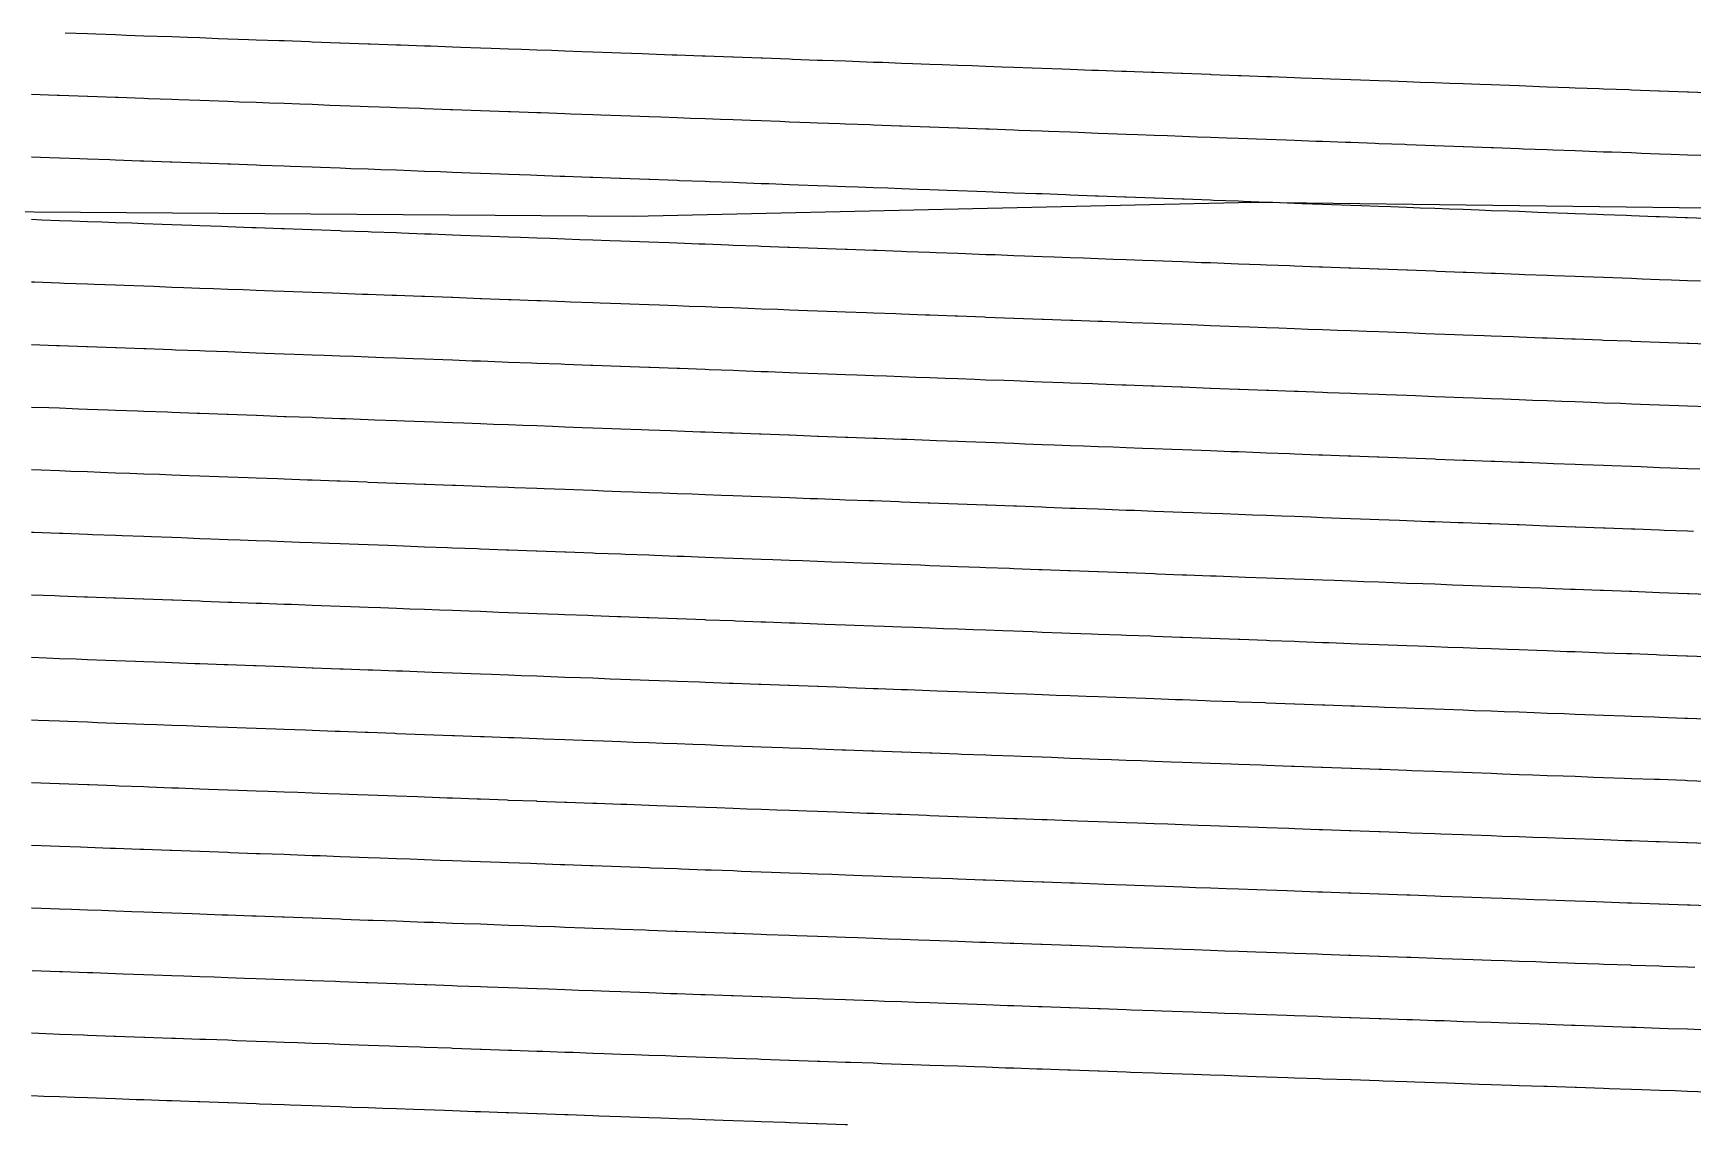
# Model space of a CAD drawing. Header units: metres. Extents: x 0 to 7092, y 40 to 458.
# Drawn here: x 395.8 to 582.7, y 40 to 163 of the extents above; entities that cross this region are included whole.
import ezdxf

# ---------------------------------------------------------------- set-up
doc = ezdxf.new("R2010")
doc.units = ezdxf.units.M

msp = doc.modelspace()

# ---------------------------------------------------------------- linework, layer by layer
at = {"color": 1}
msp.add_lwpolyline([(390.67, 142.92), (463.38, 142.37), (463.38, 142.37), (463.38, 142.37), (463.38, 142.37), (463.38, 142.37), (463.38, 142.37), (463.38, 142.37), (463.38, 142.37), (533.2, 143.97), (533.2, 143.97), (533.2, 143.97), (533.2, 143.97), (533.2, 143.97), (533.2, 143.97), (533.2, 143.97), (593.17, 143.22)], dxfattribs=at)
at = {"layer": 'Contour_Level_10'}
msp.add_lwpolyline([(583.58, 135.05), (582.12, 135.11), (580.29, 135.17), (578.96, 135.22), (576.99, 135.3), (575.79, 135.34), (573.69, 135.42), (572.63, 135.46), (570.39, 135.54), (569.47, 135.58), (567.09, 135.67), (566.31, 135.7), (563.79, 135.79), (563.15, 135.81), (560.48, 135.91), (559.98, 135.93), (557.18, 136.04), (556.82, 136.05), (553.87, 136.16), (553.66, 136.17), (550.57, 136.28), (550.5, 136.28), (547.34, 136.4), (547.26, 136.41), (544.18, 136.52), (543.95, 136.53), (541.01, 136.64), (540.64, 136.65), (537.85, 136.76), (537.32, 136.77), (534.69, 136.87), (534.01, 136.9), (531.53, 136.99), (530.69, 137.02), (528.37, 137.11), (527.38, 137.14), (525.21, 137.22), (524.06, 137.27), (522.04, 137.34), (520.74, 137.39), (518.88, 137.46), (517.42, 137.51), (515.72, 137.58), (514.09, 137.64), (512.56, 137.69), (510.77, 137.76), (509.4, 137.81), (507.44, 137.88), (506.24, 137.93), (504.12, 138.01), (503.07, 138.04), (500.79, 138.13), (499.91, 138.16), (497.46, 138.25), (496.75, 138.28), (494.12, 138.38), (493.59, 138.4), (490.79, 138.5), (490.43, 138.51), (487.45, 138.62), (487.26, 138.63), (484.12, 138.74), (484.1, 138.75), (480.94, 138.86), (480.78, 138.87), (477.78, 138.98), (477.44, 138.99), (474.62, 139.09), (474.1, 139.11), (471.46, 139.21), (470.75, 139.24), (468.29, 139.33), (467.41, 139.36), (465.13, 139.44), (464.06, 139.48), (461.97, 139.56), (460.71, 139.61), (458.81, 139.68), (457.36, 139.73), (455.65, 139.79), (454.01, 139.85), (452.49, 139.91), (450.66, 139.98), (449.32, 140.02), (447.3, 140.1), (446.16, 140.14), (443.94, 140.22), (443, 140.26), (440.59, 140.35), (439.84, 140.37), (437.23, 140.47), (436.68, 140.49), (433.86, 140.59), (433.51, 140.6), (430.5, 140.71), (430.35, 140.72), (427.19, 140.84), (427.13, 140.84), (424.03, 140.95), (423.77, 140.96), (420.87, 141.07), (420.4, 141.08), (417.71, 141.18), (417.03, 141.21), (414.54, 141.3), (413.65, 141.33), (411.38, 141.41), (410.28, 141.45), (408.22, 141.53), (406.9, 141.58), (405.06, 141.64), (403.52, 141.7), (401.9, 141.76), (400.14, 141.82), (398.74, 141.87), (396.75, 141.95), (395.57, 141.99)], dxfattribs=at)
at = {"layer": 'Contour_Level_11'}
msp.add_lwpolyline([(585.28, 127.92), (582.25, 128.03), (582.12, 128.04), (578.96, 128.16), (578.96, 128.16), (575.79, 128.27), (575.67, 128.28), (572.63, 128.39), (572.37, 128.4), (569.47, 128.51), (569.08, 128.53), (566.31, 128.63), (565.79, 128.65), (563.15, 128.75), (562.49, 128.77), (559.98, 128.87), (559.19, 128.89), (556.82, 128.98), (555.89, 129.02), (553.66, 129.1), (552.59, 129.14), (550.5, 129.22), (549.29, 129.26), (547.34, 129.34), (545.99, 129.39), (544.18, 129.45), (542.69, 129.51), (541.01, 129.57), (539.38, 129.63), (537.85, 129.69), (536.07, 129.76), (534.69, 129.81), (532.77, 129.88), (531.53, 129.93), (529.46, 130), (528.37, 130.04), (526.15, 130.13), (525.21, 130.16), (522.83, 130.25), (522.04, 130.28), (519.52, 130.37), (518.88, 130.4), (516.2, 130.5), (515.72, 130.51), (512.89, 130.62), (512.56, 130.63), (509.57, 130.74), (509.4, 130.75), (506.25, 130.86), (506.24, 130.87), (503.07, 130.98), (502.93, 130.99), (499.91, 131.1), (499.6, 131.11), (496.75, 131.22), (496.28, 131.23), (493.59, 131.33), (492.95, 131.36), (490.43, 131.45), (489.63, 131.48), (487.26, 131.57), (486.3, 131.6), (484.1, 131.68), (482.97, 131.73), (480.94, 131.8), (479.64, 131.85), (477.78, 131.92), (476.31, 131.97), (474.62, 132.04), (472.97, 132.1), (471.46, 132.15), (469.64, 132.22), (468.29, 132.27), (466.3, 132.34), (465.13, 132.39), (462.96, 132.47), (461.97, 132.5), (459.62, 132.59), (458.81, 132.62), (456.28, 132.71), (455.65, 132.74), (452.94, 132.83), (452.49, 132.85), (449.59, 132.96), (449.32, 132.97), (446.25, 133.08), (446.16, 133.08), (443, 133.2), (442.9, 133.2), (439.84, 133.32), (439.55, 133.33), (436.68, 133.43), (436.21, 133.45), (433.51, 133.55), (432.85, 133.57), (430.35, 133.67), (429.5, 133.7), (427.19, 133.78), (426.15, 133.82), (424.03, 133.9), (422.79, 133.94), (420.87, 134.01), (419.44, 134.07), (417.71, 134.13), (416.08, 134.19), (414.54, 134.25), (412.72, 134.31), (411.38, 134.36), (409.36, 134.44), (408.22, 134.48), (406, 134.56), (405.06, 134.59), (402.64, 134.68), (401.9, 134.71), (399.27, 134.8), (398.74, 134.82), (395.91, 134.93), (395.57, 134.94)], dxfattribs=at)
at = {"layer": 'Contour_Level_12'}
msp.add_lwpolyline([(584.41, 120.89), (582.12, 120.98), (581.12, 121.02), (578.96, 121.1), (577.83, 121.14), (575.79, 121.21), (574.54, 121.26), (572.63, 121.33), (571.25, 121.38), (569.47, 121.45), (567.95, 121.51), (566.31, 121.57), (564.66, 121.63), (563.15, 121.69), (561.36, 121.75), (559.98, 121.81), (558.07, 121.88), (556.82, 121.92), (554.77, 122), (553.66, 122.04), (551.47, 122.12), (550.5, 122.16), (548.17, 122.25), (547.34, 122.28), (544.87, 122.37), (544.18, 122.4), (541.56, 122.49), (541.01, 122.51), (538.26, 122.62), (537.85, 122.63), (534.95, 122.74), (534.69, 122.75), (531.65, 122.86), (531.53, 122.87), (528.37, 122.98), (528.34, 122.98), (525.21, 123.1), (525.03, 123.11), (522.04, 123.22), (521.72, 123.23), (518.88, 123.34), (518.41, 123.35), (515.72, 123.45), (515.1, 123.48), (512.56, 123.57), (511.78, 123.6), (509.4, 123.69), (508.47, 123.72), (506.24, 123.81), (505.15, 123.85), (503.07, 123.92), (501.83, 123.97), (499.91, 124.04), (498.51, 124.09), (496.75, 124.16), (495.19, 124.22), (493.59, 124.28), (491.87, 124.34), (490.43, 124.39), (488.55, 124.46), (487.26, 124.51), (485.22, 124.59), (484.1, 124.63), (481.9, 124.71), (480.94, 124.74), (478.57, 124.83), (477.78, 124.86), (475.24, 124.95), (474.62, 124.98), (471.91, 125.08), (471.46, 125.09), (468.58, 125.2), (468.29, 125.21), (465.25, 125.32), (465.13, 125.33), (461.97, 125.45), (461.92, 125.45), (458.81, 125.56), (458.59, 125.57), (455.65, 125.68), (455.25, 125.69), (452.49, 125.8), (451.91, 125.82), (449.32, 125.91), (448.58, 125.94), (446.16, 126.03), (445.24, 126.06), (443, 126.15), (441.9, 126.19), (439.84, 126.26), (438.56, 126.31), (436.68, 126.38), (435.22, 126.43), (433.51, 126.5), (431.88, 126.56), (430.35, 126.61), (428.54, 126.68), (427.19, 126.73), (425.19, 126.8), (424.03, 126.84), (421.85, 126.92), (420.87, 126.96), (418.5, 127.05), (417.71, 127.08), (415.16, 127.17), (414.54, 127.19), (411.81, 127.29), (411.38, 127.31), (408.46, 127.42), (408.22, 127.43), (405.11, 127.54), (405.06, 127.54), (401.9, 127.66), (401.76, 127.66), (398.74, 127.77), (398.41, 127.79), (395.57, 127.89)], dxfattribs=at)
at = {"layer": 'Contour_Level_13'}
msp.add_lwpolyline([(583.5, 113.87), (582.12, 113.93), (580.2, 114), (578.96, 114.04), (576.9, 114.12), (575.79, 114.16), (573.6, 114.24), (572.63, 114.28), (570.3, 114.37), (569.47, 114.4), (567, 114.49), (566.31, 114.52), (563.7, 114.61), (563.15, 114.63), (560.4, 114.74), (559.98, 114.75), (557.1, 114.86), (556.82, 114.87), (553.8, 114.98), (553.66, 114.99), (550.5, 115.1), (550.49, 115.11), (547.34, 115.22), (547.19, 115.23), (544.18, 115.34), (543.88, 115.35), (541.01, 115.46), (540.58, 115.47), (537.85, 115.58), (537.27, 115.6), (534.69, 115.69), (533.96, 115.72), (531.53, 115.81), (530.65, 115.84), (528.37, 115.93), (527.34, 115.97), (525.21, 116.05), (524.03, 116.09), (522.04, 116.16), (520.72, 116.21), (518.88, 116.28), (517.4, 116.34), (515.72, 116.4), (514.09, 116.46), (512.56, 116.52), (510.78, 116.58), (509.4, 116.63), (507.46, 116.71), (506.24, 116.75), (504.14, 116.83), (503.07, 116.87), (500.82, 116.95), (499.91, 116.99), (497.5, 117.08), (496.75, 117.1), (494.18, 117.2), (493.59, 117.22), (490.86, 117.32), (490.43, 117.34), (487.54, 117.44), (487.26, 117.45), (484.22, 117.57), (484.1, 117.57), (480.94, 117.69), (480.89, 117.69), (477.78, 117.81), (477.57, 117.81), (474.62, 117.92), (474.24, 117.94), (471.46, 118.04), (470.92, 118.06), (468.29, 118.16), (467.59, 118.18), (465.13, 118.27), (464.26, 118.31), (461.97, 118.39), (460.93, 118.43), (458.81, 118.51), (457.6, 118.55), (455.65, 118.62), (454.27, 118.68), (452.49, 118.74), (450.94, 118.8), (449.32, 118.86), (447.6, 118.92), (446.16, 118.98), (444.27, 119.05), (443, 119.09), (440.94, 119.17), (439.84, 119.21), (437.6, 119.29), (436.68, 119.33), (434.27, 119.41), (433.51, 119.44), (430.93, 119.54), (430.35, 119.56), (427.59, 119.66), (427.19, 119.68), (424.26, 119.78), (424.03, 119.79), (420.92, 119.91), (420.87, 119.91), (417.71, 120.03), (417.58, 120.03), (414.54, 120.14), (414.24, 120.15), (411.38, 120.26), (410.9, 120.28), (408.22, 120.38), (407.57, 120.4), (405.06, 120.49), (404.23, 120.52), (401.9, 120.61), (400.89, 120.65), (398.74, 120.73), (397.55, 120.77), (395.57, 120.84)], dxfattribs=at)
at = {"layer": 'Contour_Level_14'}
msp.add_lwpolyline([(582.79, 106.86), (582.12, 106.88), (579.48, 106.98), (578.96, 107), (576.16, 107.1), (575.79, 107.12), (572.85, 107.23), (572.63, 107.23), (569.54, 107.35), (569.47, 107.35), (566.31, 107.47), (566.22, 107.47), (563.15, 107.59), (562.91, 107.59), (559.98, 107.7), (559.6, 107.72), (556.82, 107.82), (556.29, 107.84), (553.66, 107.94), (552.97, 107.96), (550.5, 108.06), (549.66, 108.09), (547.34, 108.17), (546.35, 108.21), (544.18, 108.29), (543.03, 108.33), (541.01, 108.41), (539.72, 108.46), (537.85, 108.53), (536.4, 108.58), (534.69, 108.64), (533.09, 108.7), (531.53, 108.76), (529.77, 108.83), (528.37, 108.88), (526.46, 108.95), (525.21, 109), (523.14, 109.07), (522.04, 109.11), (519.82, 109.2), (518.88, 109.23), (516.5, 109.32), (515.72, 109.35), (513.18, 109.44), (512.56, 109.46), (509.86, 109.56), (509.4, 109.58), (506.54, 109.69), (506.24, 109.7), (503.22, 109.81), (503.07, 109.82), (499.91, 109.93), (499.9, 109.93), (496.75, 110.05), (496.58, 110.06), (493.59, 110.17), (493.26, 110.18), (490.43, 110.29), (489.93, 110.3), (487.26, 110.4), (486.61, 110.43), (484.1, 110.52), (483.28, 110.55), (480.94, 110.64), (479.96, 110.67), (477.78, 110.75), (476.63, 110.8), (474.62, 110.87), (473.3, 110.92), (471.46, 110.99), (469.98, 111.04), (468.29, 111.1), (466.65, 111.17), (465.13, 111.22), (463.32, 111.29), (461.97, 111.34), (459.99, 111.41), (458.81, 111.46), (456.66, 111.53), (455.65, 111.57), (453.33, 111.66), (452.49, 111.69), (450, 111.78), (449.32, 111.81), (446.67, 111.9), (446.16, 111.92), (443.33, 112.03), (443, 112.04), (440, 112.15), (439.84, 112.16), (436.68, 112.27), (436.67, 112.27), (433.51, 112.39), (433.34, 112.4), (430.35, 112.51), (430, 112.52), (427.19, 112.62), (426.67, 112.64), (424.03, 112.74), (423.34, 112.77), (420.87, 112.86), (420, 112.89), (417.71, 112.97), (416.67, 113.01), (414.54, 113.09), (413.34, 113.14), (411.38, 113.21), (410.01, 113.26), (408.22, 113.32), (406.67, 113.38), (405.06, 113.44), (403.34, 113.5), (401.9, 113.56), (400.01, 113.63), (398.74, 113.67), (396.68, 113.75), (395.57, 113.79)], dxfattribs=at)
at = {"layer": 'Contour_Level_15'}
msp.add_lwpolyline([(585.28, 99.73), (582.28, 99.84), (582.12, 99.84), (578.96, 99.96), (578.94, 99.96), (575.79, 100.08), (575.6, 100.08), (572.63, 100.19), (572.27, 100.21), (569.47, 100.31), (568.94, 100.33), (566.31, 100.43), (565.61, 100.45), (563.15, 100.54), (562.28, 100.58), (559.98, 100.66), (558.95, 100.7), (556.82, 100.78), (555.62, 100.82), (553.66, 100.9), (552.29, 100.95), (550.5, 101.01), (548.96, 101.07), (547.34, 101.13), (545.64, 101.19), (544.18, 101.25), (542.31, 101.32), (541.01, 101.36), (538.98, 101.44), (537.85, 101.48), (535.66, 101.56), (534.69, 101.6), (532.33, 101.68), (531.53, 101.71), (529.01, 101.81), (528.37, 101.83), (525.68, 101.93), (525.21, 101.95), (522.35, 102.05), (522.04, 102.07), (519.03, 102.18), (518.88, 102.18), (515.72, 102.3), (515.7, 102.3), (512.56, 102.42), (512.37, 102.42), (509.4, 102.53), (509.04, 102.55), (506.24, 102.65), (505.72, 102.67), (503.07, 102.77), (502.39, 102.79), (499.91, 102.88), (499.06, 102.92), (496.75, 103), (495.73, 103.04), (493.59, 103.12), (492.4, 103.16), (490.43, 103.24), (489.07, 103.29), (487.26, 103.35), (485.74, 103.41), (484.1, 103.47), (482.41, 103.53), (480.94, 103.59), (479.08, 103.65), (477.78, 103.7), (475.75, 103.78), (474.62, 103.82), (472.42, 103.9), (471.46, 103.94), (469.09, 104.02), (468.29, 104.05), (465.76, 104.15), (465.13, 104.17), (462.43, 104.27), (461.97, 104.29), (459.09, 104.39), (458.81, 104.4), (455.76, 104.52), (455.65, 104.52), (452.49, 104.64), (452.43, 104.64), (449.32, 104.75), (449.1, 104.76), (446.16, 104.87), (445.76, 104.89), (443, 104.99), (442.43, 105.01), (439.84, 105.1), (439.1, 105.13), (436.68, 105.22), (435.76, 105.26), (433.51, 105.34), (432.43, 105.38), (430.35, 105.46), (429.1, 105.5), (427.19, 105.57), (425.76, 105.62), (424.03, 105.69), (422.43, 105.75), (420.87, 105.81), (419.1, 105.87), (417.71, 105.92), (415.77, 105.99), (414.54, 106.04), (412.44, 106.12), (411.38, 106.16), (409.11, 106.24), (408.22, 106.27), (405.78, 106.36), (405.06, 106.39), (402.45, 106.49), (401.9, 106.51), (399.12, 106.61), (398.74, 106.62), (395.79, 106.73), (395.57, 106.74)], dxfattribs=at)
at = {"layer": 'Contour_Level_16'}
msp.add_lwpolyline([(585.28, 92.7), (582.12, 92.81), (581.95, 92.82), (578.96, 92.93), (578.58, 92.94), (575.79, 93.05), (575.22, 93.07), (572.63, 93.16), (571.86, 93.19), (569.47, 93.28), (568.5, 93.31), (566.31, 93.39), (565.15, 93.44), (563.15, 93.51), (561.8, 93.56), (559.98, 93.63), (558.45, 93.68), (556.82, 93.74), (555.1, 93.8), (553.66, 93.86), (551.75, 93.93), (550.5, 93.97), (548.4, 94.05), (547.34, 94.09), (545.06, 94.17), (544.18, 94.21), (541.72, 94.3), (541.01, 94.32), (538.37, 94.42), (537.85, 94.44), (535.03, 94.54), (534.69, 94.56), (531.69, 94.67), (531.53, 94.67), (528.37, 94.79), (528.35, 94.79), (525.21, 94.91), (525.01, 94.91), (522.04, 95.02), (521.67, 95.04), (518.88, 95.14), (518.33, 95.16), (515.72, 95.26), (514.99, 95.28), (512.56, 95.37), (511.65, 95.41), (509.4, 95.49), (508.31, 95.53), (506.24, 95.61), (504.97, 95.65), (503.07, 95.72), (501.63, 95.77), (499.91, 95.84), (498.3, 95.9), (496.75, 95.95), (494.96, 96.02), (493.59, 96.07), (491.62, 96.14), (490.43, 96.19), (488.28, 96.27), (487.26, 96.3), (484.94, 96.39), (484.1, 96.42), (481.6, 96.51), (480.94, 96.54), (478.27, 96.64), (477.78, 96.65), (474.93, 96.76), (474.62, 96.77), (471.59, 96.88), (471.46, 96.89), (468.29, 97), (468.25, 97.01), (465.13, 97.12), (464.91, 97.13), (461.97, 97.24), (461.58, 97.25), (458.81, 97.35), (458.24, 97.38), (455.65, 97.47), (454.9, 97.5), (452.49, 97.59), (451.56, 97.62), (449.32, 97.7), (448.23, 97.74), (446.16, 97.82), (444.89, 97.87), (443, 97.94), (441.55, 97.99), (439.84, 98.05), (438.21, 98.11), (436.68, 98.17), (434.88, 98.24), (433.51, 98.29), (431.54, 98.36), (430.35, 98.4), (428.21, 98.48), (427.19, 98.52), (424.87, 98.61), (424.03, 98.64), (421.53, 98.73), (420.87, 98.75), (418.2, 98.85), (417.71, 98.87), (414.87, 98.98), (414.54, 98.99), (411.53, 99.1), (411.38, 99.1), (408.22, 99.22), (408.2, 99.22), (405.06, 99.34), (404.87, 99.35), (401.9, 99.46), (401.54, 99.47), (398.74, 99.57), (398.21, 99.59), (395.57, 99.69)], dxfattribs=at)
at = {"layer": 'Contour_Level_17'}
msp.add_lwpolyline([(585.21, 85.68), (582.12, 85.79), (581.81, 85.8), (578.96, 85.9), (578.4, 85.92), (575.79, 86.02), (575.01, 86.05), (572.63, 86.13), (571.62, 86.17), (569.47, 86.25), (568.23, 86.29), (566.31, 86.36), (564.84, 86.42), (563.15, 86.48), (561.46, 86.54), (559.98, 86.59), (558.09, 86.66), (556.82, 86.71), (554.71, 86.79), (553.66, 86.83), (551.34, 86.91), (550.5, 86.94), (547.97, 87.03), (547.34, 87.06), (544.6, 87.16), (544.18, 87.17), (541.24, 87.28), (541.01, 87.29), (537.87, 87.4), (537.85, 87.4), (534.69, 87.52), (534.51, 87.53), (531.53, 87.63), (531.15, 87.65), (528.37, 87.75), (527.79, 87.77), (525.21, 87.87), (524.44, 87.89), (522.04, 87.98), (521.08, 88.02), (518.88, 88.1), (517.72, 88.14), (515.72, 88.21), (514.37, 88.26), (512.56, 88.33), (511.01, 88.39), (509.4, 88.45), (507.66, 88.51), (506.24, 88.56), (504.31, 88.63), (503.07, 88.68), (500.96, 88.76), (499.91, 88.8), (497.6, 88.88), (496.75, 88.91), (494.25, 89), (493.59, 89.03), (490.9, 89.13), (490.43, 89.14), (487.55, 89.25), (487.26, 89.26), (484.2, 89.37), (484.1, 89.38), (480.94, 89.49), (480.85, 89.5), (477.78, 89.61), (477.51, 89.62), (474.62, 89.72), (474.16, 89.74), (471.46, 89.84), (470.81, 89.86), (468.29, 89.96), (467.46, 89.99), (465.13, 90.07), (464.12, 90.11), (461.97, 90.19), (460.77, 90.23), (458.81, 90.31), (457.42, 90.36), (455.65, 90.42), (454.08, 90.48), (452.49, 90.54), (450.73, 90.6), (449.32, 90.66), (447.39, 90.73), (446.16, 90.77), (444.04, 90.85), (443, 90.89), (440.7, 90.97), (439.84, 91), (437.35, 91.1), (436.68, 91.12), (434.01, 91.22), (433.51, 91.24), (430.67, 91.34), (430.35, 91.35), (427.32, 91.47), (427.19, 91.47), (424.03, 91.59), (423.98, 91.59), (420.87, 91.7), (420.64, 91.71), (417.71, 91.82), (417.3, 91.83), (414.54, 91.94), (413.96, 91.96), (411.38, 92.05), (410.62, 92.08), (408.22, 92.17), (407.29, 92.2), (405.06, 92.29), (403.95, 92.33), (401.9, 92.4), (400.62, 92.45), (398.74, 92.52), (397.28, 92.57), (395.57, 92.64)], dxfattribs=at)
at = {"layer": 'Contour_Level_18'}
msp.add_lwpolyline([(585.28, 78.66), (582.12, 78.77), (581.84, 78.78), (578.96, 78.89), (578.39, 78.91), (575.79, 79), (574.96, 79.03), (572.63, 79.11), (571.53, 79.15), (569.47, 79.23), (568.1, 79.28), (566.31, 79.34), (564.69, 79.4), (563.15, 79.45), (561.27, 79.52), (559.98, 79.57), (557.86, 79.65), (556.82, 79.68), (554.46, 79.77), (553.66, 79.8), (551.06, 79.89), (550.5, 79.91), (547.66, 80.02), (547.34, 80.03), (544.27, 80.14), (544.18, 80.14), (541.01, 80.26), (540.88, 80.26), (537.85, 80.37), (537.49, 80.38), (534.69, 80.49), (534.1, 80.51), (531.53, 80.6), (530.72, 80.63), (528.37, 80.72), (527.34, 80.75), (525.21, 80.83), (523.96, 80.88), (522.04, 80.95), (520.58, 81), (518.88, 81.06), (517.21, 81.12), (515.72, 81.18), (513.83, 81.25), (512.56, 81.29), (510.46, 81.37), (509.4, 81.41), (507.09, 81.49), (506.24, 81.52), (503.72, 81.62), (503.07, 81.64), (500.35, 81.74), (499.91, 81.75), (496.98, 81.86), (496.75, 81.87), (493.62, 81.98), (493.59, 81.99), (490.43, 82.1), (490.25, 82.11), (487.26, 82.22), (486.89, 82.23), (484.1, 82.33), (483.52, 82.35), (480.94, 82.45), (480.16, 82.48), (477.78, 82.56), (476.8, 82.6), (474.62, 82.68), (473.44, 82.72), (471.46, 82.8), (470.08, 82.85), (468.29, 82.91), (466.72, 82.97), (465.13, 83.03), (463.36, 83.09), (461.97, 83.14), (460, 83.22), (458.81, 83.26), (456.64, 83.34), (455.65, 83.38), (453.28, 83.46), (452.49, 83.49), (449.93, 83.59), (449.32, 83.61), (446.57, 83.71), (446.16, 83.72), (443.22, 83.83), (443, 83.84), (439.86, 83.95), (439.84, 83.96), (436.68, 84.07), (436.51, 84.08), (433.51, 84.19), (433.15, 84.2), (430.35, 84.3), (429.8, 84.32), (427.19, 84.42), (426.45, 84.45), (424.03, 84.54), (423.1, 84.57), (420.87, 84.65), (419.75, 84.69), (417.71, 84.77), (416.4, 84.82), (414.54, 84.89), (413.05, 84.94), (411.38, 85), (409.71, 85.06), (408.22, 85.12), (406.36, 85.19), (405.06, 85.23), (403.02, 85.31), (401.9, 85.35), (399.67, 85.43), (398.74, 85.47), (396.33, 85.56), (395.57, 85.58)], dxfattribs=at)
at = {"layer": 'Contour_Level_19'}
msp.add_lwpolyline([(585.28, 71.65), (582.12, 71.76), (582.04, 71.77), (578.96, 71.87), (578.55, 71.89), (575.79, 71.99), (575.07, 72.01), (572.63, 72.1), (571.59, 72.14), (569.47, 72.21), (568.13, 72.26), (566.31, 72.32), (564.67, 72.38), (563.15, 72.44), (561.22, 72.5), (559.98, 72.55), (557.77, 72.63), (556.82, 72.66), (554.33, 72.75), (553.66, 72.77), (550.9, 72.87), (550.5, 72.89), (547.47, 73), (547.34, 73), (544.18, 73.12), (544.05, 73.12), (541.01, 73.23), (540.63, 73.24), (537.85, 73.34), (537.21, 73.37), (534.69, 73.46), (533.8, 73.49), (531.53, 73.57), (530.39, 73.61), (528.37, 73.69), (526.98, 73.74), (525.21, 73.8), (523.58, 73.86), (522.04, 73.91), (520.17, 73.98), (518.88, 74.03), (516.78, 74.11), (515.72, 74.14), (513.38, 74.23), (512.56, 74.26), (509.99, 74.35), (509.4, 74.37), (506.59, 74.47), (506.24, 74.49), (503.2, 74.6), (503.07, 74.6), (499.91, 74.72), (499.82, 74.72), (496.75, 74.83), (496.43, 74.84), (493.59, 74.95), (493.04, 74.97), (490.43, 75.06), (489.66, 75.09), (487.26, 75.18), (486.28, 75.21), (484.1, 75.29), (482.9, 75.34), (480.94, 75.41), (479.52, 75.46), (477.78, 75.52), (476.14, 75.58), (474.62, 75.64), (472.76, 75.71), (471.46, 75.75), (469.38, 75.83), (468.29, 75.87), (466.01, 75.95), (465.13, 75.98), (462.64, 76.08), (461.97, 76.1), (459.26, 76.2), (458.81, 76.21), (455.89, 76.32), (455.65, 76.33), (452.52, 76.44), (452.49, 76.45), (449.32, 76.56), (449.15, 76.57), (446.16, 76.68), (445.78, 76.69), (443, 76.79), (442.41, 76.81), (439.84, 76.91), (439.04, 76.94), (436.68, 77.02), (435.68, 77.06), (433.51, 77.14), (432.31, 77.18), (430.35, 77.25), (428.95, 77.31), (427.19, 77.37), (425.58, 77.43), (424.03, 77.49), (422.22, 77.55), (420.87, 77.6), (418.86, 77.68), (417.71, 77.72), (415.5, 77.8), (414.54, 77.83), (412.14, 77.92), (411.38, 77.95), (408.78, 78.05), (408.22, 78.07), (405.42, 78.17), (405.06, 78.18), (402.06, 78.29), (401.9, 78.3), (398.74, 78.41), (398.71, 78.41), (395.57, 78.53)], dxfattribs=at)
at = {"layer": 'Contour_Level_20'}
msp.add_lwpolyline([(585.28, 64.65), (582.41, 64.75), (582.12, 64.76), (578.96, 64.87), (578.86, 64.87), (575.79, 64.98), (575.33, 64.99), (572.63, 65.09), (571.81, 65.12), (569.47, 65.2), (568.29, 65.24), (566.31, 65.31), (564.79, 65.36), (563.15, 65.42), (561.3, 65.49), (559.98, 65.53), (557.81, 65.61), (556.82, 65.64), (554.33, 65.73), (553.66, 65.76), (550.86, 65.86), (550.5, 65.87), (547.39, 65.98), (547.34, 65.98), (544.18, 66.09), (543.94, 66.1), (541.01, 66.21), (540.48, 66.23), (537.85, 66.32), (537.03, 66.35), (534.69, 66.43), (533.59, 66.47), (531.53, 66.55), (530.15, 66.59), (528.37, 66.66), (526.71, 66.72), (525.21, 66.77), (523.28, 66.84), (522.04, 66.89), (519.85, 66.96), (518.88, 67), (516.43, 67.09), (515.72, 67.11), (513.01, 67.21), (512.56, 67.23), (509.59, 67.33), (509.4, 67.34), (506.24, 67.45), (506.17, 67.46), (503.07, 67.57), (502.76, 67.58), (499.91, 67.68), (499.35, 67.7), (496.75, 67.8), (495.94, 67.83), (493.59, 67.91), (492.53, 67.95), (490.43, 68.03), (489.13, 68.07), (487.26, 68.14), (485.72, 68.2), (484.1, 68.25), (482.32, 68.32), (480.94, 68.37), (478.92, 68.44), (477.78, 68.48), (475.52, 68.56), (474.62, 68.6), (472.13, 68.69), (471.46, 68.71), (468.73, 68.81), (468.29, 68.83), (465.34, 68.93), (465.13, 68.94), (461.97, 69.06), (461.95, 69.06), (458.81, 69.17), (458.56, 69.18), (455.65, 69.29), (455.17, 69.3), (452.49, 69.4), (451.78, 69.43), (449.32, 69.52), (448.39, 69.55), (446.16, 69.63), (445.01, 69.67), (443, 69.75), (441.62, 69.8), (439.84, 69.86), (438.24, 69.92), (436.68, 69.98), (434.86, 70.04), (433.51, 70.09), (431.48, 70.17), (430.35, 70.21), (428.1, 70.29), (427.19, 70.32), (424.72, 70.41), (424.03, 70.44), (421.34, 70.53), (420.87, 70.55), (417.96, 70.66), (417.71, 70.67), (414.58, 70.78), (414.54, 70.78), (411.38, 70.9), (411.21, 70.9), (408.22, 71.01), (407.83, 71.03), (405.06, 71.13), (404.46, 71.15), (401.9, 71.24), (401.09, 71.27), (398.74, 71.36), (397.72, 71.4), (395.57, 71.47)], dxfattribs=at)
at = {"layer": 'Contour_Level_21'}
msp.add_lwpolyline([(582.93, 57.73), (582.12, 57.76), (579.33, 57.85), (578.96, 57.87), (575.79, 57.97), (575.74, 57.98), (572.63, 58.08), (572.16, 58.1), (569.47, 58.19), (568.6, 58.22), (566.31, 58.3), (565.04, 58.35), (563.15, 58.41), (561.5, 58.47), (559.98, 58.52), (557.97, 58.59), (556.82, 58.63), (554.45, 58.71), (553.66, 58.74), (550.93, 58.84), (550.5, 58.85), (547.43, 58.96), (547.34, 58.96), (544.18, 59.08), (543.93, 59.08), (541.01, 59.19), (540.44, 59.21), (537.85, 59.3), (536.95, 59.33), (534.69, 59.41), (533.48, 59.45), (531.53, 59.52), (530, 59.58), (528.37, 59.63), (526.53, 59.7), (525.21, 59.75), (523.07, 59.82), (522.04, 59.86), (519.61, 59.95), (518.88, 59.97), (516.16, 60.07), (515.72, 60.08), (512.71, 60.19), (512.56, 60.2), (509.4, 60.31), (509.26, 60.32), (506.24, 60.42), (505.82, 60.44), (503.07, 60.54), (502.38, 60.56), (499.91, 60.65), (498.94, 60.68), (496.75, 60.76), (495.5, 60.81), (493.59, 60.88), (492.07, 60.93), (490.43, 60.99), (488.65, 61.05), (487.26, 61.1), (485.22, 61.18), (484.1, 61.22), (481.8, 61.3), (480.94, 61.33), (478.37, 61.42), (477.78, 61.44), (474.95, 61.55), (474.62, 61.56), (471.54, 61.67), (471.46, 61.67), (468.29, 61.79), (468.12, 61.79), (465.13, 61.9), (464.71, 61.92), (461.97, 62.01), (461.3, 62.04), (458.81, 62.13), (457.88, 62.16), (455.65, 62.24), (454.48, 62.29), (452.49, 62.36), (451.07, 62.41), (449.32, 62.47), (447.66, 62.53), (446.16, 62.59), (444.26, 62.65), (443, 62.7), (440.85, 62.78), (439.84, 62.81), (437.45, 62.9), (436.68, 62.93), (434.05, 63.02), (433.51, 63.04), (430.65, 63.15), (430.35, 63.16), (427.25, 63.27), (427.19, 63.27), (424.03, 63.39), (423.85, 63.39), (420.87, 63.5), (420.45, 63.52), (417.71, 63.62), (417.06, 63.64), (414.54, 63.73), (413.66, 63.76), (411.38, 63.85), (410.27, 63.89), (408.22, 63.96), (406.87, 64.01), (405.06, 64.07), (403.48, 64.13), (401.9, 64.19), (400.09, 64.26), (398.74, 64.3), (396.7, 64.38), (395.57, 64.42)], dxfattribs=at)
at = {"layer": 'Contour_Level_22'}
msp.add_lwpolyline([(583.61, 50.71), (582.12, 50.76), (579.94, 50.83), (578.96, 50.87), (576.29, 50.96), (575.79, 50.97), (572.65, 51.08), (572.63, 51.08), (569.47, 51.19), (569.03, 51.2), (566.31, 51.3), (565.42, 51.33), (563.15, 51.41), (561.83, 51.45), (559.98, 51.51), (558.25, 51.57), (556.82, 51.62), (554.68, 51.7), (553.66, 51.73), (551.12, 51.82), (550.5, 51.84), (547.57, 51.94), (547.34, 51.95), (544.18, 52.06), (544.03, 52.07), (541.01, 52.17), (540.49, 52.19), (537.85, 52.28), (536.97, 52.31), (534.69, 52.39), (533.45, 52.44), (531.53, 52.5), (529.94, 52.56), (528.37, 52.61), (526.44, 52.68), (525.21, 52.73), (522.94, 52.8), (522.04, 52.84), (519.45, 52.93), (518.88, 52.95), (515.96, 53.05), (515.72, 53.06), (512.56, 53.17), (512.48, 53.17), (509.4, 53.28), (509, 53.3), (506.24, 53.4), (505.53, 53.42), (503.07, 53.51), (502.06, 53.54), (499.91, 53.62), (498.59, 53.67), (496.75, 53.73), (495.13, 53.79), (493.59, 53.84), (491.67, 53.91), (490.43, 53.96), (488.22, 54.04), (487.26, 54.07), (484.76, 54.16), (484.1, 54.18), (481.31, 54.28), (480.94, 54.3), (477.87, 54.41), (477.78, 54.41), (474.62, 54.52), (474.42, 54.53), (471.46, 54.63), (470.98, 54.65), (468.29, 54.75), (467.54, 54.77), (465.13, 54.86), (464.11, 54.9), (461.97, 54.97), (460.67, 55.02), (458.81, 55.09), (457.24, 55.14), (455.65, 55.2), (453.81, 55.27), (452.49, 55.31), (450.38, 55.39), (449.32, 55.43), (446.95, 55.51), (446.16, 55.54), (443.52, 55.64), (443, 55.66), (440.1, 55.76), (439.84, 55.77), (436.68, 55.88), (436.67, 55.88), (433.51, 56), (433.25, 56.01), (430.35, 56.11), (429.83, 56.13), (427.19, 56.22), (426.41, 56.25), (424.03, 56.34), (422.99, 56.38), (420.87, 56.45), (419.57, 56.5), (417.71, 56.57), (416.15, 56.62), (414.54, 56.68), (412.73, 56.74), (411.38, 56.79), (409.32, 56.87), (408.22, 56.91), (405.9, 56.99), (405.06, 57.02), (402.48, 57.11), (401.9, 57.14), (399.07, 57.24), (398.74, 57.25), (395.65, 57.36)], dxfattribs=at)
at = {"layer": 'Contour_Level_23'}
msp.add_lwpolyline([(584.44, 43.69), (582.12, 43.77), (580.7, 43.82), (578.96, 43.87), (576.97, 43.94), (575.79, 43.98), (573.27, 44.06), (572.63, 44.08), (569.59, 44.19), (569.47, 44.19), (566.31, 44.3), (565.92, 44.31), (563.15, 44.4), (562.27, 44.43), (559.98, 44.51), (558.64, 44.56), (556.82, 44.62), (555.02, 44.68), (553.66, 44.72), (551.41, 44.8), (550.5, 44.83), (547.81, 44.92), (547.34, 44.94), (544.22, 45.05), (544.18, 45.05), (541.01, 45.16), (540.64, 45.17), (537.85, 45.27), (537.08, 45.29), (534.69, 45.38), (533.52, 45.42), (531.53, 45.49), (529.97, 45.54), (528.37, 45.6), (526.42, 45.66), (525.21, 45.71), (522.89, 45.79), (522.04, 45.82), (519.36, 45.91), (518.88, 45.93), (515.83, 46.03), (515.72, 46.04), (512.56, 46.15), (512.32, 46.16), (509.4, 46.26), (508.81, 46.28), (506.24, 46.37), (505.3, 46.4), (503.07, 46.48), (501.8, 46.53), (499.91, 46.59), (498.3, 46.65), (496.75, 46.7), (494.81, 46.77), (493.59, 46.81), (491.32, 46.89), (490.43, 46.93), (487.84, 47.02), (487.26, 47.04), (484.36, 47.14), (484.1, 47.15), (480.94, 47.26), (480.88, 47.26), (477.78, 47.37), (477.4, 47.39), (474.62, 47.49), (473.93, 47.51), (471.46, 47.6), (470.46, 47.63), (468.29, 47.71), (467, 47.76), (465.13, 47.82), (463.53, 47.88), (461.97, 47.94), (460.07, 48), (458.81, 48.05), (456.61, 48.13), (455.65, 48.16), (453.16, 48.25), (452.49, 48.27), (449.7, 48.37), (449.32, 48.39), (446.25, 48.5), (446.16, 48.5), (443, 48.61), (442.8, 48.62), (439.84, 48.72), (439.35, 48.74), (436.68, 48.84), (435.9, 48.86), (433.51, 48.95), (432.45, 48.99), (430.35, 49.06), (429.01, 49.11), (427.19, 49.18), (425.56, 49.23), (424.03, 49.29), (422.12, 49.36), (420.87, 49.4), (418.68, 49.48), (417.71, 49.52), (415.23, 49.6), (414.54, 49.63), (411.79, 49.73), (411.38, 49.74), (408.35, 49.85), (408.22, 49.85), (405.06, 49.97), (404.91, 49.97), (401.9, 50.08), (401.47, 50.1), (398.74, 50.19), (398.02, 50.22), (395.57, 50.31)], dxfattribs=at)
at = {"layer": 'Contour_Level_24'}
msp.add_lwpolyline([(487.5, 40), (487.26, 40.01), (484.1, 40.12), (483.99, 40.12), (480.94, 40.23), (480.48, 40.25), (477.78, 40.34), (476.98, 40.37), (474.62, 40.45), (473.48, 40.49), (471.46, 40.56), (469.98, 40.62), (468.29, 40.67), (466.48, 40.74), (465.13, 40.79), (462.99, 40.86), (461.97, 40.9), (459.5, 40.98), (458.81, 41.01), (456.02, 41.11), (455.65, 41.12), (452.53, 41.23), (452.49, 41.23), (449.32, 41.34), (449.05, 41.35), (446.16, 41.46), (445.57, 41.48), (443, 41.57), (442.09, 41.6), (439.84, 41.68), (438.61, 41.72), (436.68, 41.79), (435.14, 41.85), (433.51, 41.9), (431.66, 41.97), (430.35, 42.02), (428.19, 42.09), (427.19, 42.13), (424.72, 42.22), (424.03, 42.24), (421.25, 42.34), (420.87, 42.35), (417.78, 42.46), (417.71, 42.46), (414.54, 42.58), (414.31, 42.59), (411.38, 42.69), (410.84, 42.71), (408.22, 42.8), (407.37, 42.83), (405.06, 42.91), (403.9, 42.95), (401.9, 43.03), (400.43, 43.08), (398.74, 43.14), (396.96, 43.2), (395.57, 43.25)], dxfattribs=at)
at = {"layer": 'Contour_Level_7'}
msp.add_lwpolyline([(585.28, 156.24), (582.22, 156.35), (582.12, 156.36), (578.96, 156.47), (578.86, 156.47), (575.79, 156.59), (575.49, 156.6), (572.63, 156.7), (572.14, 156.72), (569.47, 156.82), (568.78, 156.84), (566.31, 156.93), (565.42, 156.97), (563.15, 157.05), (562.06, 157.09), (559.98, 157.17), (558.7, 157.21), (556.82, 157.28), (555.35, 157.34), (553.66, 157.4), (551.99, 157.46), (550.5, 157.51), (548.63, 157.58), (547.34, 157.63), (545.27, 157.71), (544.18, 157.75), (541.91, 157.83), (541.01, 157.86), (538.56, 157.95), (537.85, 157.98), (535.2, 158.08), (534.69, 158.09), (531.84, 158.2), (531.53, 158.21), (528.47, 158.32), (528.37, 158.33), (525.21, 158.44), (525.11, 158.44), (522.04, 158.56), (521.75, 158.57), (518.88, 158.67), (518.38, 158.69), (515.72, 158.79), (515.02, 158.81), (512.56, 158.9), (511.65, 158.94), (509.4, 159.02), (508.28, 159.06), (506.24, 159.13), (504.91, 159.18), (503.07, 159.25), (501.54, 159.31), (499.91, 159.37), (498.17, 159.43), (496.75, 159.48), (494.8, 159.55), (493.59, 159.6), (491.42, 159.68), (490.43, 159.71), (488.04, 159.8), (487.26, 159.83), (484.67, 159.92), (484.1, 159.94), (481.28, 160.05), (480.94, 160.06), (477.9, 160.17), (477.78, 160.17), (474.62, 160.29), (474.52, 160.29), (471.46, 160.4), (471.13, 160.41), (468.29, 160.52), (467.74, 160.54), (465.13, 160.63), (464.35, 160.66), (461.97, 160.75), (460.96, 160.78), (458.81, 160.86), (457.56, 160.91), (455.65, 160.98), (454.16, 161.03), (452.49, 161.09), (450.76, 161.15), (449.32, 161.21), (447.36, 161.28), (446.16, 161.32), (443.95, 161.4), (443, 161.43), (440.54, 161.52), (439.84, 161.55), (437.13, 161.65), (436.68, 161.66), (433.72, 161.77), (433.51, 161.78), (430.35, 161.89), (430.3, 161.89), (427.19, 162), (426.88, 162.02), (424.03, 162.12), (423.46, 162.14), (420.87, 162.23), (420.03, 162.26), (417.71, 162.34), (416.6, 162.38), (414.54, 162.46), (413.16, 162.51), (411.38, 162.57), (409.72, 162.63), (408.22, 162.68), (406.28, 162.75), (405.06, 162.8), (402.83, 162.88), (401.9, 162.91), (399.38, 163)], dxfattribs=at)
at = {"layer": 'Contour_Level_8'}
msp.add_lwpolyline([(583.59, 149.21), (582.12, 149.26), (580.26, 149.33), (578.96, 149.38), (576.92, 149.46), (575.79, 149.5), (573.59, 149.58), (572.63, 149.61), (570.26, 149.7), (569.47, 149.73), (566.92, 149.83), (566.31, 149.85), (563.59, 149.95), (563.15, 149.97), (560.26, 150.07), (559.98, 150.08), (556.92, 150.2), (556.82, 150.2), (553.66, 150.32), (553.59, 150.32), (550.5, 150.43), (550.25, 150.44), (547.34, 150.55), (546.92, 150.56), (544.18, 150.67), (543.58, 150.69), (541.01, 150.78), (540.24, 150.81), (537.85, 150.9), (536.9, 150.93), (534.69, 151.02), (533.56, 151.06), (531.53, 151.13), (530.22, 151.18), (528.37, 151.25), (526.88, 151.3), (525.21, 151.36), (523.53, 151.43), (522.04, 151.48), (520.19, 151.55), (518.88, 151.6), (516.84, 151.67), (515.72, 151.71), (513.49, 151.8), (512.56, 151.83), (510.14, 151.92), (509.4, 151.95), (506.79, 152.04), (506.24, 152.06), (503.44, 152.17), (503.07, 152.18), (500.08, 152.29), (499.91, 152.29), (496.75, 152.41), (496.73, 152.41), (493.59, 152.53), (493.37, 152.53), (490.43, 152.64), (490.01, 152.66), (487.26, 152.76), (486.65, 152.78), (484.1, 152.87), (483.29, 152.9), (480.94, 152.99), (479.92, 153.03), (477.78, 153.11), (476.56, 153.15), (474.62, 153.22), (473.19, 153.27), (471.46, 153.34), (469.82, 153.4), (468.29, 153.45), (466.45, 153.52), (465.13, 153.57), (463.07, 153.64), (461.97, 153.68), (459.7, 153.77), (458.81, 153.8), (456.32, 153.89), (455.65, 153.91), (452.94, 154.01), (452.49, 154.03), (449.55, 154.14), (449.32, 154.14), (446.17, 154.26), (446.16, 154.26), (443, 154.37), (442.78, 154.38), (439.84, 154.49), (439.39, 154.5), (436.68, 154.6), (436, 154.63), (433.51, 154.72), (432.6, 154.75), (430.35, 154.83), (429.2, 154.87), (427.19, 154.95), (425.8, 155), (424.03, 155.06), (422.4, 155.12), (420.87, 155.18), (418.99, 155.24), (417.71, 155.29), (415.58, 155.37), (414.54, 155.4), (412.17, 155.49), (411.38, 155.52), (408.75, 155.61), (408.22, 155.63), (405.33, 155.74), (405.06, 155.75), (401.91, 155.86), (401.9, 155.86), (398.74, 155.97), (398.48, 155.98), (395.57, 156.09)], dxfattribs=at)
at = {"layer": 'Contour_Level_9'}
msp.add_lwpolyline([(585.14, 142.07), (582.12, 142.18), (581.83, 142.19), (578.96, 142.3), (578.52, 142.32), (575.79, 142.42), (575.2, 142.44), (572.63, 142.53), (571.89, 142.56), (569.47, 142.65), (568.58, 142.68), (566.31, 142.77), (565.26, 142.81), (563.15, 142.89), (561.95, 142.93), (559.98, 143), (558.63, 143.05), (556.82, 143.12), (555.31, 143.18), (553.66, 143.24), (552, 143.3), (550.5, 143.36), (548.68, 143.42), (547.34, 143.47), (545.36, 143.55), (544.18, 143.59), (542.03, 143.67), (541.01, 143.71), (538.71, 143.79), (537.85, 143.82), (535.39, 143.92), (534.69, 143.94), (532.06, 144.04), (531.53, 144.06), (528.73, 144.16), (528.37, 144.18), (525.41, 144.29), (525.21, 144.29), (522.08, 144.41), (522.04, 144.41), (518.88, 144.53), (518.74, 144.53), (515.72, 144.64), (515.41, 144.65), (512.56, 144.76), (512.08, 144.78), (509.4, 144.88), (508.74, 144.9), (506.24, 144.99), (505.4, 145.02), (503.07, 145.11), (502.06, 145.15), (499.91, 145.23), (498.72, 145.27), (496.75, 145.34), (495.38, 145.39), (493.59, 145.46), (492.04, 145.52), (490.43, 145.58), (488.69, 145.64), (487.26, 145.69), (485.34, 145.76), (484.1, 145.81), (481.99, 145.89), (480.94, 145.92), (478.64, 146.01), (477.78, 146.04), (475.29, 146.13), (474.62, 146.16), (471.93, 146.26), (471.46, 146.27), (468.58, 146.38), (468.29, 146.39), (465.22, 146.5), (465.13, 146.5), (461.97, 146.62), (461.86, 146.62), (458.81, 146.74), (458.5, 146.75), (455.65, 146.85), (455.13, 146.87), (452.49, 146.97), (451.77, 146.99), (449.32, 147.08), (448.4, 147.12), (446.16, 147.2), (445.03, 147.24), (443, 147.31), (441.66, 147.36), (439.84, 147.43), (438.29, 147.49), (436.68, 147.55), (434.91, 147.61), (433.51, 147.66), (431.53, 147.73), (430.35, 147.78), (428.15, 147.86), (427.19, 147.89), (424.77, 147.98), (424.03, 148.01), (421.38, 148.1), (420.87, 148.12), (417.99, 148.23), (417.71, 148.24), (414.6, 148.35), (414.54, 148.35), (411.38, 148.47), (411.21, 148.47), (408.22, 148.58), (407.81, 148.59), (405.06, 148.69), (404.42, 148.72), (401.9, 148.81), (401.01, 148.84), (398.74, 148.92), (397.61, 148.96), (395.57, 149.04)], dxfattribs=at)

doc.saveas('drawing.dxf')
